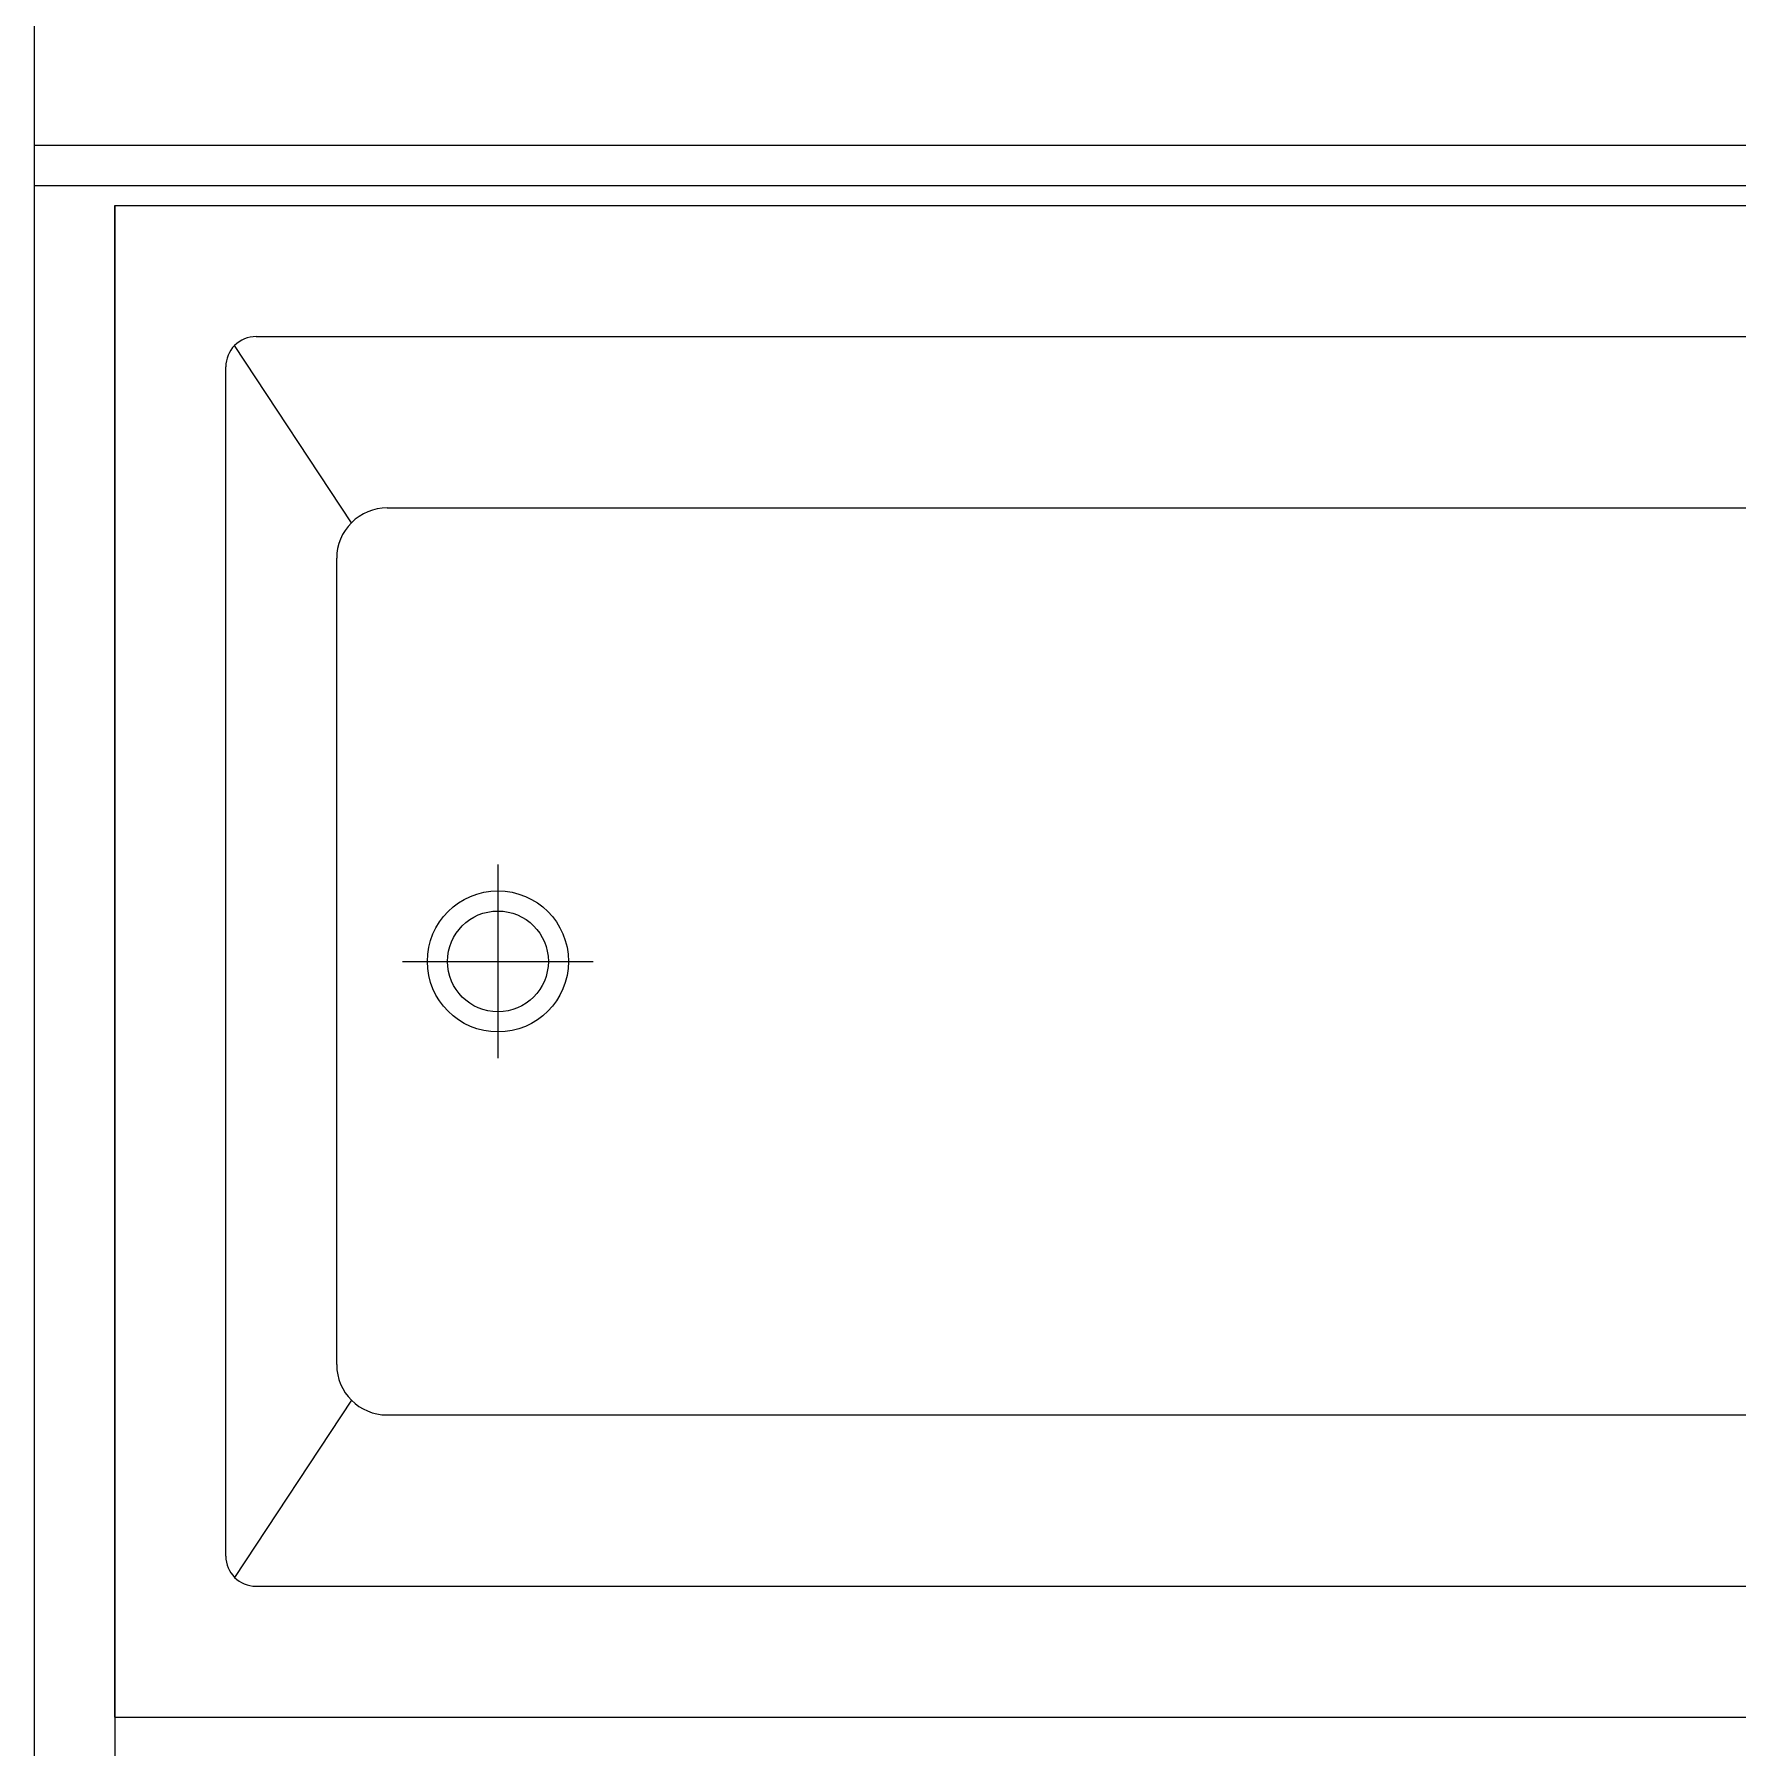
# Model space of a CAD drawing. Header units: millimetres. Extents: x -33000 to 294000, y 0 to 42408.
# Drawn here: x 181306 to 182151, y 16434 to 17285 of the extents above; entities that cross this region are included whole.
import ezdxf

# ---------------------------------------------------------------- set-up
doc = ezdxf.new("R2010")
doc.units = ezdxf.units.MM
doc.header["$LTSCALE"] = 50
doc.layers.add('arch', color=8, linetype='Continuous')

# ---------------------------------------------------------------- blocks, each defined once
blk = doc.blocks.new('A$C16443C7E')
for p, q in [((0, 750), (-1500, 750)), ((0, 750), (0, 0)), ((-70, 685), (-1355, 685)), ((-117.32, 592.68), (-59.39, 680.61)), ((-55, 670), (-55, 80)), ((-135, 600), (-1065, 600)), ((-110, 575), (-110, 175)), ((-190, 326.94), (-190, 423.06)), ((-142.72, 375), (-237.28, 375)), ((-117.32, 157.32), (-59.39, 69.39)), ((-135, 150), (-1065, 150)), ((-70, 65), (-1355, 65)), ((0, 0), (-1500, 0))]:
    blk.add_line(p, q)
for radius in [35, 25]:
    blk.add_circle((-190, 375), radius)
for centre, radius, start, end in [((-70, 670), 15, 0, 90), ((-135, 575), 25, 0, 90), ((-135, 175), 25, 270, 0), ((-70, 80), 15, 270, 0)]:
    blk.add_arc(centre, radius, start, end)

msp = doc.modelspace()

# ---------------------------------------------------------------- linework, layer by layer
at = {"layer": 'arch'}
for p, q in [((181306.21, 17889.6), (181306.21, 10669.6)), ((181306.21, 17229.6), (182876.21, 17229.6)), ((181306.21, 17209.6), (182856.21, 17209.6)), ((181346.21, 17199.6), (182846.21, 17199.6)), ((181346.21, 17199.6), (181346.21, 14649.6))]:
    msp.add_line(p, q, dxfattribs=at)

# ---------------------------------------------------------------- block references
at = {"layer": 'arch', "rotation": 180}
msp.add_blockref('A$C16443C7E', (181346.21, 17199.6), dxfattribs=at)

doc.saveas('drawing.dxf')
